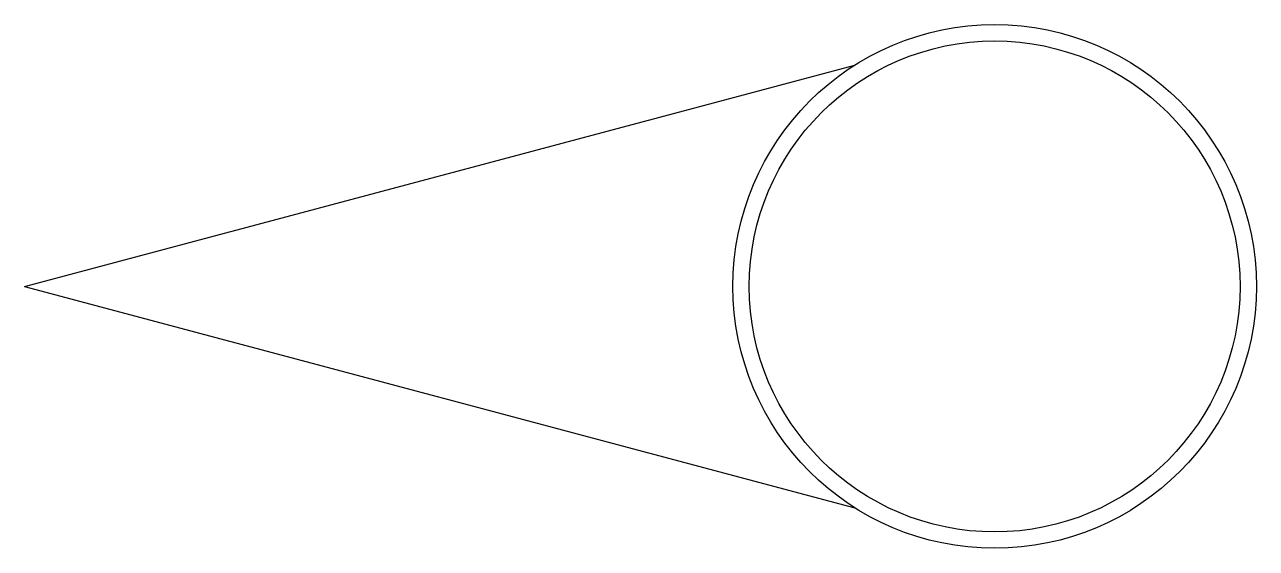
# Model space of a CAD drawing. Header units: millimetres. Extents: x 113.97 to 115.17, y 238.78 to 239.29.
import ezdxf

# ---------------------------------------------------------------- set-up
doc = ezdxf.new("R2010")
doc.units = ezdxf.units.MM
doc.header["$MEASUREMENT"] = 0
doc.layers.add('018', color=4, linetype='Continuous')
doc.layers.add('021', color=1, linetype='Continuous')

msp = doc.modelspace()

# ---------------------------------------------------------------- linework, layer by layer
at = {"layer": '018'}
for q in [(114.7781, 239.2478), (114.7781, 238.8153)]:
    msp.add_line((113.9662, 239.0316), q, dxfattribs=at)
msp.add_circle((114.915, 239.0316), 0.24, dxfattribs=at)
at = {"layer": '021'}
msp.add_circle((114.915, 239.0316), 0.256, dxfattribs=at)

doc.saveas('drawing.dxf')
